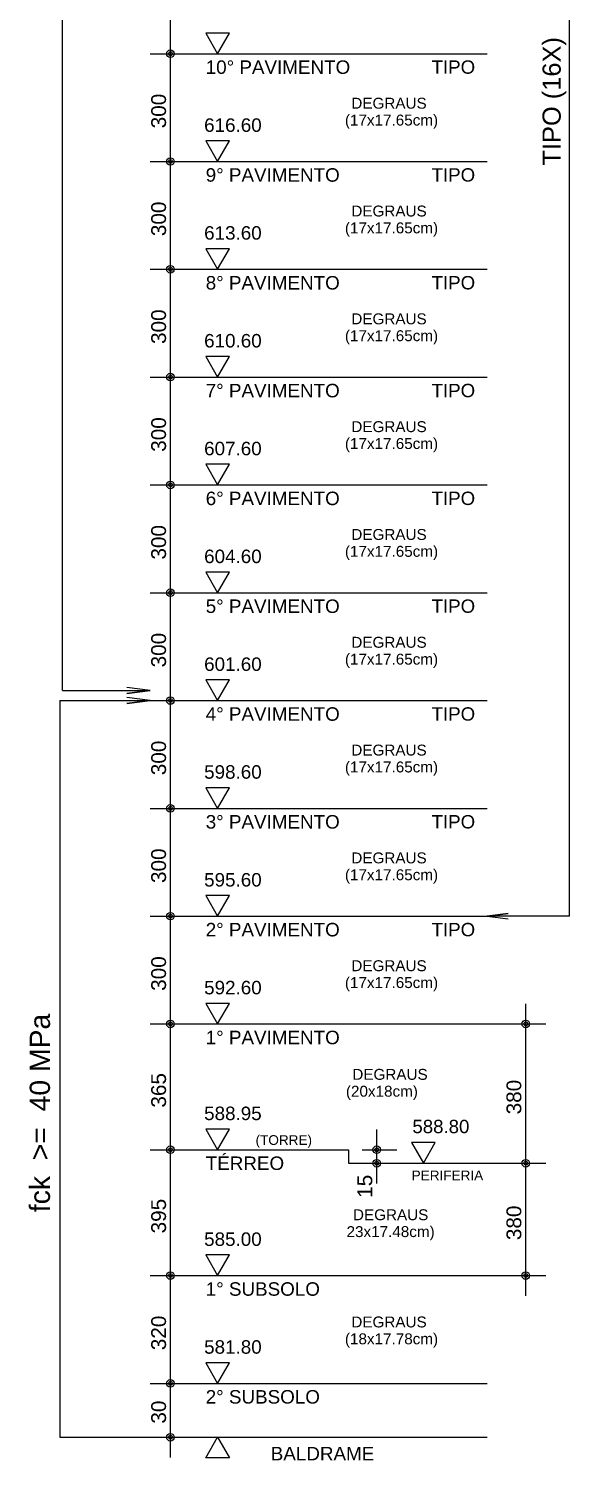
# Model space of a CAD drawing. Extents: x 0 to 7795, y 0 to 4205.
# Drawn here: x 6143 to 6545, y 2109 to 3171 of the extents above; entities that cross this region are included whole.
import ezdxf

# ---------------------------------------------------------------- set-up
doc = ezdxf.new("R2010")
doc.units = 0
doc.header["$MEASUREMENT"] = 0
for name, color, linetype in [('MTH-14', 2, 'CONTINUOUS'), ('MTH-224', 4, 'CONTINUOUS'), ('MTH-230', 1, 'CONTINUOUS'), ('MTH-COTAS7', 31, 'CONTINUOUS'), ('MTH-SIMB_COTA', 3, 'CONTINUOUS'), ('MTH-TXT', 4, 'CONTINUOUS'), ('MTH-TXT-NOTAS', 3, 'CONTINUOUS')]:
    doc.layers.add(name, color=color, linetype=linetype)
doc.styles.add('TQS_ARIAL', font='arial.ttf')

msp = doc.modelspace()

# ---------------------------------------------------------------- linework, layer by layer
at = {"layer": 'MTH-224', "linetype": 'Continuous'}
for points in [[(6274.73971, 3167.828223), (6283.572714, 3152.529753), (6292.404838, 3167.828223), (6274.73971, 3167.828223)], [(6274.73971, 3087.828223), (6283.572714, 3072.529753), (6292.404838, 3087.828223), (6274.73971, 3087.828223)], [(6274.73971, 3007.828223), (6283.572714, 2992.529753), (6292.404838, 3007.828223), (6274.73971, 3007.828223)], [(6274.73971, 2927.828223), (6283.572714, 2912.529753), (6292.404838, 2927.828223), (6274.73971, 2927.828223)], [(6274.73971, 2847.828223), (6283.572714, 2832.529753), (6292.404838, 2847.828223), (6274.73971, 2847.828223)], [(6274.73971, 2767.828223), (6283.572714, 2752.529753), (6292.404838, 2767.828223), (6274.73971, 2767.828223)], [(6274.73971, 2687.828223), (6283.572714, 2672.529753), (6292.404838, 2687.828223), (6274.73971, 2687.828223)], [(6274.73971, 2607.828223), (6283.572714, 2592.529753), (6292.404838, 2607.828223), (6274.73971, 2607.828223)], [(6274.73971, 2527.828223), (6283.572714, 2512.529753), (6292.404838, 2527.828223), (6274.73971, 2527.828223)], [(6274.73971, 2447.828223), (6283.572714, 2432.529753), (6292.404838, 2447.828223), (6274.73971, 2447.828223)], [(6274.73971, 2354.49489), (6283.572714, 2339.19642), (6292.404838, 2354.49489), (6274.73971, 2354.49489)], [(6427.470759, 2344.49642), (6436.304646, 2329.19642), (6445.137653, 2344.49642), (6427.470759, 2344.49642)], [(6274.73971, 2261.161557), (6283.572714, 2245.863087), (6292.404838, 2261.161557), (6274.73971, 2261.161557)], [(6274.73971, 2181.161557), (6283.572714, 2165.863087), (6292.404838, 2181.161557), (6274.73971, 2181.161557)], [(6274.73971, 2110.564617), (6283.572714, 2125.863087), (6292.404838, 2110.564617), (6274.73971, 2110.564617)]]:
    msp.add_lwpolyline(points, dxfattribs=at)
at = {"layer": 'MTH-230', "linetype": 'Continuous'}
for p, q in [((6233.572714, 3152.529753), (6483.572714, 3152.529753)), ((6233.572714, 3072.529753), (6483.572714, 3072.529753)), ((6233.572714, 2992.529753), (6483.572714, 2992.529753)), ((6233.572714, 2912.529753), (6483.572714, 2912.529753)), ((6233.572714, 2832.529753), (6483.572714, 2832.529753)), ((6233.572714, 2752.529753), (6483.572714, 2752.529753)), ((6233.572714, 2672.529753), (6483.572714, 2672.529753)), ((6233.572714, 2592.529753), (6483.572714, 2592.529753)), ((6233.572714, 2512.529753), (6483.572714, 2512.529753)), ((6233.572714, 2432.529753), (6527.306267, 2432.529753)), ((6233.572714, 2339.19642), (6380.762506, 2339.19642)), ((6380.762506, 2339.19642), (6380.762506, 2329.19642)), ((6380.762506, 2329.19642), (6527.306267, 2329.19642)), ((6233.572714, 2245.863087), (6527.306267, 2245.863087)), ((6233.572714, 2165.863087), (6483.572714, 2165.863087)), ((6233.572714, 2125.863087), (6483.572714, 2125.863087))]:
    msp.add_line(p, q, dxfattribs=at)
at = {"layer": 'MTH-COTAS7', "linetype": 'Continuous'}
for p, q in [((6168.403592, 2679.967687), (6168.403592, 3952.529753)), ((6544.692773, 2512.529753), (6544.692773, 3712.529753)), ((6248.572714, 3137.529753), (6248.572714, 3247.529753)), ((6248.572714, 3057.529753), (6248.572714, 3167.529753)), ((6243.572714, 3152.529753), (6263.572714, 3152.529753)), ((6243.572714, 3152.529753), (6263.572714, 3152.529753)), ((6248.572714, 2977.529753), (6248.572714, 3087.529753)), ((6243.572714, 3072.529753), (6263.572714, 3072.529753)), ((6243.572714, 3072.529753), (6263.572714, 3072.529753)), ((6248.572714, 2897.529753), (6248.572714, 3007.529753)), ((6243.572714, 2992.529753), (6263.572714, 2992.529753)), ((6243.572714, 2992.529753), (6263.572714, 2992.529753)), ((6248.572714, 2817.529753), (6248.572714, 2927.529753)), ((6243.572714, 2912.529753), (6263.572714, 2912.529753)), ((6243.572714, 2912.529753), (6263.572714, 2912.529753)), ((6248.572714, 2737.529753), (6248.572714, 2847.529753)), ((6243.572714, 2832.529753), (6263.572714, 2832.529753)), ((6243.572714, 2832.529753), (6263.572714, 2832.529753)), ((6248.572714, 2657.529753), (6248.572714, 2767.529753)), ((6243.572714, 2752.529753), (6263.572714, 2752.529753)), ((6243.572714, 2752.529753), (6263.572714, 2752.529753)), ((6168.395234, 2679.967687), (6233.569852, 2679.967687)), ((6233.569136, 2679.967781), (6216.217574, 2682.252937)), ((6233.569136, 2679.967781), (6216.217574, 2677.682625)), ((6216.217574, 2677.682625), (6233.569136, 2679.967781)), ((6216.220738, 2677.682853), (6233.570565, 2679.967781)), ((6248.572714, 2577.529753), (6248.572714, 2687.529753)), ((6166.549758, 2672.529942), (6233.570565, 2672.529942)), ((6166.557892, 2672.529942), (6166.557892, 2125.863181)), ((6233.570565, 2672.529942), (6216.175074, 2674.820883)), ((6233.570565, 2672.529942), (6216.175074, 2670.239001)), ((6216.175074, 2670.239001), (6233.570565, 2672.529942)), ((6216.178246, 2670.23923), (6233.571997, 2672.529942)), ((6243.572714, 2672.529753), (6263.572714, 2672.529753)), ((6243.572714, 2672.529753), (6263.572714, 2672.529753)), ((6248.572714, 2497.529753), (6248.572714, 2607.529753)), ((6243.572714, 2592.529753), (6263.572714, 2592.529753)), ((6243.572714, 2592.529753), (6263.572714, 2592.529753)), ((6248.572714, 2417.529753), (6248.572714, 2527.529753)), ((6243.572714, 2512.529753), (6263.572714, 2512.529753)), ((6243.572714, 2512.529753), (6263.572714, 2512.529753)), ((6248.572714, 2324.19642), (6248.572714, 2447.529753)), ((6512.306267, 2314.19642), (6512.306267, 2447.529753)), ((6243.572714, 2432.529753), (6263.572714, 2432.529753)), ((6243.572714, 2432.529753), (6263.572714, 2432.529753)), ((6507.306267, 2432.529753), (6527.306267, 2432.529753)), ((6248.572714, 2230.863087), (6248.572714, 2354.19642)), ((6401.663546, 2314.19642), (6401.663546, 2354.19642)), ((6243.572714, 2339.19642), (6263.572714, 2339.19642)), ((6243.572714, 2339.19642), (6263.572714, 2339.19642)), ((6390.762506, 2339.19642), (6416.663546, 2339.19642)), ((6512.306267, 2230.863087), (6512.306267, 2344.19642)), ((6390.762506, 2329.19642), (6416.663546, 2329.19642)), ((6505.103374, 2329.19642), (6527.306267, 2329.19642)), ((6515.103374, 2329.19642), (6527.306267, 2329.19642)), ((6248.572714, 2150.863087), (6248.572714, 2260.863087)), ((6243.572714, 2245.863087), (6263.572714, 2245.863087)), ((6243.572714, 2245.863087), (6263.572714, 2245.863087)), ((6507.306267, 2245.863087), (6527.306267, 2245.863087)), ((6248.572714, 2110.863087), (6248.572714, 2180.863087)), ((6243.572714, 2165.863087), (6263.572714, 2165.863087)), ((6243.572714, 2165.863087), (6263.572714, 2165.863087)), ((6166.557892, 2125.863181), (6233.571997, 2125.863181)), ((6243.572714, 2125.863087), (6263.572714, 2125.863087))]:
    msp.add_line(p, q, dxfattribs=at)
msp.add_lwpolyline([(6544.692553, 2512.529753), (6483.572714, 2512.529753), (6499.18797, 2514.585541), (6483.572714, 2512.529753), (6499.18797, 2510.473966)], dxfattribs=at)
at = {"layer": 'MTH-SIMB_COTA', "linetype": 'Continuous'}
for centre, radius in [((6248.572714, 3152.529753), 2.8), ((6248.572714, 3152.529753), 2.8), ((6248.572714, 3152.529753), 1.4), ((6248.572714, 3152.529753), 1.4), ((6248.572714, 3072.529753), 2.8), ((6248.572714, 3072.529753), 2.8), ((6248.572714, 3072.529753), 1.4), ((6248.572714, 3072.529753), 1.4), ((6248.572714, 2992.529753), 2.8), ((6248.572714, 2992.529753), 2.8), ((6248.572714, 2992.529753), 1.4), ((6248.572714, 2992.529753), 1.4), ((6248.572714, 2912.529753), 2.8), ((6248.572714, 2912.529753), 2.8), ((6248.572714, 2912.529753), 1.4), ((6248.572714, 2912.529753), 1.4), ((6248.572714, 2832.529753), 2.8), ((6248.572714, 2832.529753), 2.8), ((6248.572714, 2832.529753), 1.4), ((6248.572714, 2832.529753), 1.4), ((6248.572714, 2752.529753), 2.8), ((6248.572714, 2752.529753), 2.8), ((6248.572714, 2752.529753), 1.4), ((6248.572714, 2752.529753), 1.4), ((6248.572714, 2672.529753), 2.8), ((6248.572714, 2672.529753), 2.8), ((6248.572714, 2672.529753), 1.4), ((6248.572714, 2672.529753), 1.4), ((6248.572714, 2592.529753), 2.8), ((6248.572714, 2592.529753), 2.8), ((6248.572714, 2592.529753), 1.4), ((6248.572714, 2592.529753), 1.4), ((6248.572714, 2512.529753), 2.8), ((6248.572714, 2512.529753), 2.8), ((6248.572714, 2512.529753), 1.4), ((6248.572714, 2512.529753), 1.4), ((6248.572714, 2432.529753), 2.8), ((6248.572714, 2432.529753), 2.8), ((6248.572714, 2432.529753), 1.4), ((6248.572714, 2432.529753), 1.4), ((6512.306267, 2432.529753), 2.8), ((6512.306267, 2432.529753), 1.4), ((6248.572714, 2339.19642), 2.8), ((6248.572714, 2339.19642), 2.8), ((6248.572714, 2339.19642), 1.4), ((6248.572714, 2339.19642), 1.4), ((6401.663546, 2339.19642), 2.8), ((6401.663546, 2339.19642), 1.4), ((6401.663546, 2329.19642), 2.8), ((6401.663546, 2329.19642), 1.4), ((6512.306267, 2329.19642), 2.8), ((6512.306267, 2329.19642), 2.8), ((6512.306267, 2329.19642), 1.4), ((6512.306267, 2329.19642), 1.4), ((6248.572714, 2245.863087), 2.8), ((6248.572714, 2245.863087), 2.8), ((6248.572714, 2245.863087), 1.4), ((6248.572714, 2245.863087), 1.4), ((6512.306267, 2245.863087), 2.8), ((6512.306267, 2245.863087), 1.4), ((6248.572714, 2165.863087), 2.8), ((6248.572714, 2165.863087), 2.8), ((6248.572714, 2165.863087), 1.4), ((6248.572714, 2165.863087), 1.4), ((6248.572714, 2125.863087), 2.8), ((6248.572714, 2125.863087), 1.4)]:
    msp.add_circle(centre, radius, dxfattribs=at)

# ---------------------------------------------------------------- texts
at = {"layer": 'MTH-14', "linetype": 'Continuous', "style": 'TQS_ARIAL'}
for s, height, p in [('DEGRAUS', 8.099192, (6382.832836, 3111.711323)), ('(17x17.65cm)', 8.1, (6378.077555, 3099.19831)), ('DEGRAUS', 8.099192, (6382.832836, 3031.711323)), ('(17x17.65cm)', 8.1, (6378.077555, 3019.19831)), ('DEGRAUS', 8.099192, (6382.832836, 2951.711323)), ('(17x17.65cm)', 8.1, (6378.077555, 2939.19831)), ('DEGRAUS', 8.099192, (6382.832836, 2871.711323)), ('(17x17.65cm)', 8.1, (6378.077555, 2859.19831)), ('DEGRAUS', 8.099192, (6382.832836, 2791.711323)), ('(17x17.65cm)', 8.1, (6378.077555, 2779.19831)), ('DEGRAUS', 8.099192, (6382.832836, 2711.711323)), ('(17x17.65cm)', 8.1, (6378.077555, 2699.19831)), ('DEGRAUS', 8.099192, (6382.832836, 2631.711323)), ('(17x17.65cm)', 8.1, (6378.077555, 2619.19831)), ('DEGRAUS', 8.099192, (6382.832836, 2551.711323)), ('(17x17.65cm)', 8.1, (6378.077555, 2539.19831)), ('DEGRAUS', 8.099192, (6382.832836, 2471.711323)), ('(17x17.65cm)', 8.1, (6378.077555, 2459.19831)), ('DEGRAUS', 8.099192, (6383.572491, 2391.088927)), ('(20x18cm)', 8.1, (6378.81721, 2378.575914)), ('(TORRE)', 7.2, (6311.748859, 2342.807779)), ('PERIFERIA', 7.2, (6427.63188, 2316.563337)), ('DEGRAUS', 8.099192, (6384.048216, 2286.917613)), ('23x17.48cm)', 8.1, (6379.292935, 2274.4046)), ('DEGRAUS', 8.099192, (6382.832836, 2207.366163)), ('(18x17.78cm)', 8.1, (6378.077555, 2194.85315))]:
    msp.add_text(s, height=height, dxfattribs=at).set_placement(p)
at = {"layer": 'MTH-COTAS7', "linetype": 'Continuous', "style": 'TQS_ARIAL'}
for p in [(6442.467508, 3137.630743), (6442.467508, 3057.630743), (6442.467508, 2977.630743), (6442.467508, 2897.630743), (6442.467508, 2817.630743), (6442.467508, 2737.630743), (6442.467508, 2657.630743), (6442.467508, 2577.630743), (6442.467508, 2497.630743)]:
    msp.add_text('TIPO', height=9.89901, dxfattribs=at).set_placement(p)
for s, p in [('300', (6245.272714, 3097.129753)), ('300', (6245.272714, 3017.129753)), ('300', (6245.272714, 2937.129753)), ('300', (6245.272714, 2857.129753)), ('300', (6245.272714, 2777.129753)), ('300', (6245.272714, 2697.129753)), ('300', (6245.272714, 2617.129753)), ('300', (6245.272714, 2537.129753)), ('300', (6245.272714, 2457.129753)), ('365', (6245.272714, 2370.463087)), ('380', (6509.006267, 2365.463087)), ('15', (6398.363546, 2303.529757)), ('395', (6245.272714, 2277.129753)), ('380', (6509.006267, 2272.129753)), ('320', (6245.272714, 2190.463087)), ('30', (6245.272714, 2135.963087))]:
    msp.add_text(s, height=11, rotation=90, dxfattribs=at).set_placement(p)
at = {"layer": 'MTH-TXT', "linetype": 'Continuous', "style": 'TQS_ARIAL'}
for s, height, p in [('TIPO (16X)', 13.5, (6538.256307, 3069.498091)), ('fck  >=  40 MPa', 15.05, (6159.13777, 2292.873585))]:
    msp.add_text(s, height=height, rotation=90, dxfattribs=at).set_placement(p)
for s, height, p in [('616.60', 10, (6273.572714, 3094.529753)), ('613.60', 10, (6273.572714, 3014.529753)), ('610.60', 10, (6273.572714, 2934.529753)), ('607.60', 10, (6273.572714, 2854.529753)), ('604.60', 10, (6273.572714, 2774.529753)), ('601.60', 10, (6273.572714, 2694.529753)), ('598.60', 10, (6273.572714, 2614.529753)), ('595.60', 10, (6273.572714, 2534.529753)), ('592.60', 10, (6273.572714, 2454.529753)), ('588.95', 10, (6273.572714, 2361.19642)), ('588.80', 9.9, (6428.163337, 2351.516903)), ('585.00', 10, (6273.572714, 2267.863087)), ('581.80', 10, (6273.572714, 2187.863087))]:
    msp.add_text(s, height=height, dxfattribs=at).set_placement(p)
at = {"layer": 'MTH-TXT-NOTAS', "linetype": 'Continuous', "style": 'TQS_ARIAL'}
for s, p in [('10%%d PAVIMENTO', (6274.73971, 3137.529753)), ('9%%d PAVIMENTO', (6274.73971, 3057.529753)), ('8%%d PAVIMENTO', (6274.73971, 2977.529753)), ('7%%d PAVIMENTO', (6274.73971, 2897.529753)), ('6%%d PAVIMENTO', (6274.73971, 2817.529753)), ('5%%d PAVIMENTO', (6274.73971, 2737.529753)), ('4%%d PAVIMENTO', (6274.73971, 2657.529753)), ('3%%d PAVIMENTO', (6274.73971, 2577.529753)), ('2%%d PAVIMENTO', (6274.73971, 2497.529753)), ('1%%d PAVIMENTO', (6274.73971, 2417.529753)), ('TÉRREO', (6274.73971, 2324.19642)), ('1%%d SUBSOLO', (6274.73971, 2230.863087)), ('2%%d SUBSOLO', (6274.73971, 2150.863087)), ('BALDRAME', (6323.029566, 2108.716871))]:
    msp.add_text(s, height=10, dxfattribs=at).set_placement(p)

doc.saveas('drawing.dxf')
